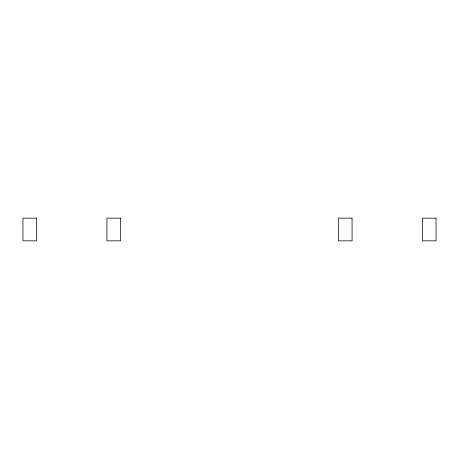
<?xml version="1.0" encoding="UTF-8"?>
<svg xmlns="http://www.w3.org/2000/svg" width="459" height="459" viewBox="0 0 459 459"><rect width="100%" height="100%" fill="white"/><g stroke="black" fill="none" stroke-linecap="round" stroke-linejoin="round"><path stroke-width="0.69" d="M36.571 218.151L22.95 218.151L22.95 240.849L36.571 240.849L36.571 218.151M120.551 218.151L106.93 218.151L106.93 240.849L120.551 240.849L120.551 218.151M352.07 218.151L338.449 218.151L338.449 240.849L352.07 240.849L352.07 218.151M436.05 218.151L422.429 218.151L422.429 240.849L436.05 240.849L436.05 218.151"/></g></svg>
